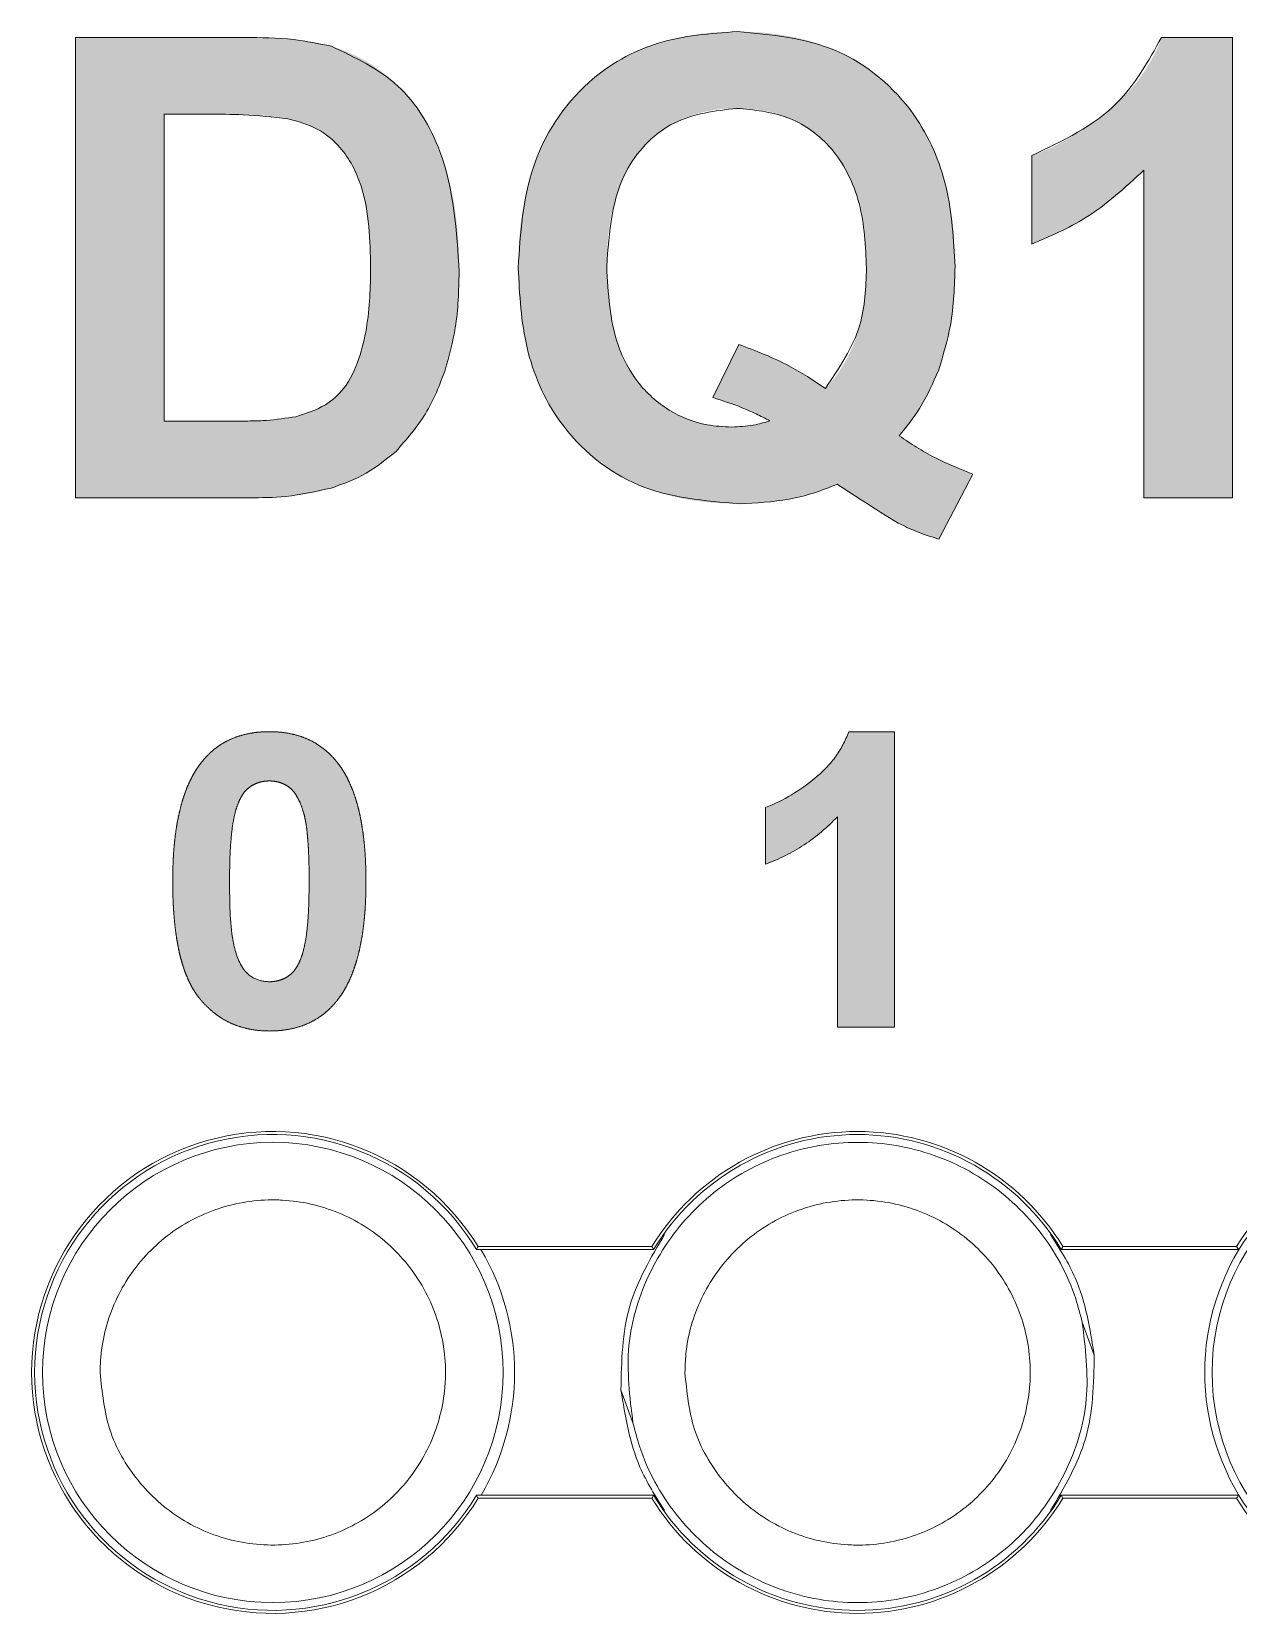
# Model space of a CAD drawing. Extents: x 222 to 1672, y 144 to 807.
# Drawn here: x 455.48 to 460.72, y 469.23 to 476.1 of the extents above; entities that cross this region are included whole.
import ezdxf

# ---------------------------------------------------------------- set-up
doc = ezdxf.new("R2010")
doc.units = 0
doc.header["$LTSCALE"] = 2
doc.header["$MEASUREMENT"] = 0
doc.linetypes.add('PHANTOM', pattern=[12.7, 6.35, -1.27, 1.27, -1.27, 1.27, -1.27])
doc.layers.get('0').update_dxf_attribs({"linetype": 'CONTINUOUS'})
doc.layers.add('DIM', color=7, linetype='CONTINUOUS')

msp = doc.modelspace()

# ---------------------------------------------------------------- hatches: boundary and pattern name
at = {"layer": 'DIM', "lineweight": 5}
h = msp.add_hatch(color=256, dxfattribs=at)
edge = h.paths.add_edge_path(flags=0)
edge.add_spline(control_points=[(457.3337, 475.05779), (457.3334, 475.08076), (457.33282, 475.12579), (457.33023, 475.19196), (457.32492, 475.25529), (457.3178, 475.31584), (457.30856, 475.37371), (457.29748, 475.42881), (457.28426, 475.4811), (457.26412, 475.54617), (457.23442, 475.62264), (457.19053, 475.70781), (457.13913, 475.7856), (457.08981, 475.84418), (457.04689, 475.88642), (457.01356, 475.91604), (456.97825, 475.9426), (456.94177, 475.96746), (456.9032, 475.98882), (456.8634, 476.00821), (456.82207, 476.02516), (456.79357, 476.03434), (456.77922, 476.03896)], knot_values=[0, 0, 0, 0, 0.0568017, 0.1113325, 0.1636792, 0.2138912, 0.2620416, 0.3085366, 0.3528231, 0.3953308, 0.4768823, 0.5553, 0.6317686, 0.7069808, 0.744105, 0.7806029, 0.8171231, 0.8532969, 0.8896661, 0.9259947, 0.9627233, 1, 1, 1, 1], weights=[1, 1, 1, 1, 1, 1, 1, 1, 1, 1, 1, 1, 1, 1, 1, 1, 1, 1, 1, 1, 1, 1, 1], degree=3, periodic=0)
edge.add_spline(control_points=[(456.77922, 476.03896), (456.76775, 476.04199), (456.74376, 476.04833), (456.7057, 476.05638), (456.66381, 476.06265), (456.61834, 476.06761), (456.56922, 476.07234), (456.51628, 476.0747), (456.45966, 476.07705), (456.42065, 476.07703), (456.40061, 476.07702)], knot_values=[0, 0, 0, 0, 0.0931878, 0.1951024, 0.3055634, 0.4260132, 0.5546052, 0.6933701, 0.8425304, 1, 1, 1, 1], weights=[1, 1, 1, 1, 1, 1, 1, 1, 1, 1, 1], degree=3, periodic=0)
edge.add_line((456.40061, 476.07702), (455.66704, 476.07702))
edge.add_line((455.66704, 476.07702), (455.66704, 474.07702))
edge.add_line((455.66704, 474.07702), (456.42224, 474.07702))
edge.add_spline(control_points=[(456.42224, 474.07702), (456.44028, 474.0772), (456.47555, 474.07755), (456.52698, 474.07955), (456.57561, 474.08273), (456.62147, 474.08706), (456.66456, 474.09285), (456.70479, 474.10086), (456.74243, 474.10869), (456.76617, 474.11598), (456.77761, 474.11949)], knot_values=[0, 0, 0, 0, 0.150584, 0.2945675, 0.4298152, 0.5575516, 0.6791617, 0.7926885, 0.9001124, 1, 1, 1, 1], weights=[1, 1, 1, 1, 1, 1, 1, 1, 1, 1, 1], degree=3, periodic=0)
edge.add_spline(control_points=[(456.77761, 474.11949), (456.80607, 474.12924), (456.86095, 474.14804), (456.93611, 474.18617), (457.00353, 474.22775), (457.04129, 474.26219), (457.05966, 474.27895)], knot_values=[0, 0, 0, 0, 0.2757753, 0.5318057, 0.7722247, 1, 1, 1, 1], weights=[1, 1, 1, 1, 1, 1, 1], degree=3, periodic=0)
edge.add_spline(control_points=[(457.05966, 474.27895), (457.10872, 474.3283), (457.15143, 474.3826), (457.22235, 474.50246), (457.24942, 474.56678), (457.27281, 474.63231)], knot_values=[0, 0, 0, 0, 0.5, 0.5, 1, 1, 1, 1], weights=[1, 1, 1, 1, 1, 1], degree=3, periodic=0)
edge.add_spline(control_points=[(457.27281, 474.63231), (457.28241, 474.6634), (457.30221, 474.72747), (457.31996, 474.83036), (457.33207, 474.94118), (457.33315, 475.01809), (457.3337, 475.05779)], knot_values=[0, 0, 0, 0, 0.2259243, 0.4656869, 0.7242009, 1, 1, 1, 1], weights=[1, 1, 1, 1, 1, 1, 1], degree=3, periodic=0)
edge = h.paths.add_edge_path(flags=0)
edge.add_spline(control_points=[(456.94909, 475.07622), (456.94789, 474.94412), (456.94222, 474.81145), (456.87759, 474.62308), (456.84763, 474.56126), (456.7509, 474.4726), (456.68807, 474.44664), (456.62417, 474.42959)], knot_values=[0, 0, 0, 0, 0.5, 0.5, 0.75, 0.75, 1, 1, 1, 1], weights=[1, 1, 1, 1, 1, 1, 1, 1], degree=3, periodic=0)
edge.add_spline(control_points=[(456.62417, 474.42959), (456.54018, 474.41153), (456.45396, 474.41104), (456.36816, 474.41036)], knot_values=[0, 0, 0, 0, 1, 1, 1, 1], weights=[1, 1, 1, 1], degree=3, periodic=0)
edge.add_line((456.36816, 474.41036), (456.05165, 474.41036))
edge.add_line((456.05165, 474.41036), (456.05165, 475.74369))
edge.add_line((456.05165, 475.74369), (456.24196, 475.74369))
edge.add_spline(control_points=[(456.24196, 475.74369), (456.26266, 475.74357), (456.30232, 475.74335), (456.35909, 475.74274), (456.41063, 475.74096), (456.45674, 475.73925), (456.49759, 475.73626), (456.53303, 475.73333), (456.56324, 475.72938), (456.58144, 475.72599), (456.58971, 475.72446)], knot_values=[0, 0, 0, 0, 0.1780785, 0.3412342, 0.4883614, 0.621754, 0.7380682, 0.8407299, 0.9276577, 1, 1, 1, 1], weights=[1, 1, 1, 1, 1, 1, 1, 1, 1, 1, 1], degree=3, periodic=0)
edge.add_spline(control_points=[(456.58971, 475.72446), (456.62308, 475.71644), (456.65612, 475.70754), (456.71854, 475.67949), (456.74835, 475.66155), (456.82696, 475.59646), (456.86453, 475.53715), (456.91743, 475.41223), (456.93091, 475.34478), (456.94672, 475.21129), (456.94848, 475.14382), (456.94909, 475.07622)], knot_values=[0, 0, 0, 0, 0.125, 0.125, 0.25, 0.25, 0.5, 0.5, 0.75, 0.75, 1, 1, 1, 1], weights=[1, 1, 1, 1, 1, 1, 1, 1, 1, 1, 1, 1], degree=3, periodic=0)
h = msp.add_hatch(color=256, dxfattribs=at)
edge = h.paths.add_edge_path(flags=0)
edge.add_line((459.41744, 473.89754), (459.56447, 474.17959))
edge.add_spline(control_points=[(459.56447, 474.17959), (459.50816, 474.20099), (459.45265, 474.22422), (459.3458, 474.28014), (459.2949, 474.31256), (459.24516, 474.34665)], knot_values=[0, 0, 0, 0, 0.5, 0.5, 1, 1, 1, 1], weights=[1, 1, 1, 1, 1, 1], degree=3, periodic=0)
edge.add_spline(control_points=[(459.24516, 474.34665), (459.26387, 474.36958), (459.30052, 474.41447), (459.34744, 474.4859), (459.38688, 474.5583), (459.40683, 474.60846), (459.41664, 474.63311)], knot_values=[0, 0, 0, 0, 0.2644221, 0.5177561, 0.7629458, 1, 1, 1, 1], weights=[1, 1, 1, 1, 1, 1, 1], degree=3, periodic=0)
edge.add_spline(control_points=[(459.41664, 474.63311), (459.42757, 474.66659), (459.44994, 474.73509), (459.47187, 474.84427), (459.48518, 474.9609), (459.48675, 475.04133), (459.48755, 475.08263)], knot_values=[0, 0, 0, 0, 0.2308766, 0.4724819, 0.7290866, 1, 1, 1, 1], weights=[1, 1, 1, 1, 1, 1, 1], degree=3, periodic=0)
edge.add_spline(control_points=[(459.48755, 475.08263), (459.48682, 475.12179), (459.48541, 475.19804), (459.4732, 475.30912), (459.45326, 475.4135), (459.42595, 475.51151), (459.38961, 475.60239), (459.34591, 475.68698), (459.29353, 475.76451), (459.23378, 475.8352), (459.16721, 475.89816), (459.09467, 475.95301), (459.01638, 475.99951), (458.93218, 476.03693), (458.84269, 476.0671), (458.74734, 476.08728), (458.64659, 476.10078), (458.57747, 476.10202), (458.54204, 476.10266)], knot_values=[0, 0, 0, 0, 0.0745394, 0.1451265, 0.2124435, 0.2766694, 0.3385192, 0.3984506, 0.4576151, 0.5162461, 0.5743388, 0.6316986, 0.6890386, 0.7473047, 0.806802, 0.8684933, 0.9325751, 1, 1, 1, 1], weights=[1, 1, 1, 1, 1, 1, 1, 1, 1, 1, 1, 1, 1, 1, 1, 1, 1, 1, 1], degree=3, periodic=0)
edge.add_spline(control_points=[(458.54204, 476.10266), (458.50634, 476.10179), (458.43674, 476.10009), (458.33504, 476.08758), (458.23905, 476.06653), (458.1488, 476.03663), (458.06398, 475.99918), (457.98537, 475.95205), (457.91207, 475.89711), (457.84513, 475.83356), (457.78487, 475.76264), (457.73267, 475.68443), (457.68821, 475.59961), (457.65235, 475.50791), (457.62424, 475.40957), (457.60451, 475.3047), (457.59223, 475.1931), (457.59083, 475.11645), (457.59011, 475.07702)], knot_values=[0, 0, 0, 0, 0.0675221, 0.1316769, 0.1935338, 0.2531422, 0.3112778, 0.3686089, 0.4261689, 0.4842589, 0.5428828, 0.6018905, 0.6617916, 0.723728, 0.7878683, 0.8550163, 0.9254173, 1, 1, 1, 1], weights=[1, 1, 1, 1, 1, 1, 1, 1, 1, 1, 1, 1, 1, 1, 1, 1, 1, 1, 1], degree=3, periodic=0)
edge.add_spline(control_points=[(457.59011, 475.07702), (457.59082, 475.03746), (457.59218, 474.96054), (457.60468, 474.84861), (457.62362, 474.74333), (457.65211, 474.64505), (457.68727, 474.55312), (457.73197, 474.46855), (457.7835, 474.39023), (457.84369, 474.31957), (457.91035, 474.25611), (457.98403, 474.20142), (458.06329, 474.15435), (458.14924, 474.11707), (458.24073, 474.08689), (458.33874, 474.06666), (458.44257, 474.05331), (458.51395, 474.05203), (458.55045, 474.05138)], knot_values=[0, 0, 0, 0, 0.0743861, 0.1446143, 0.2115594, 0.2753148, 0.3367877, 0.3963293, 0.4548434, 0.5127615, 0.5705028, 0.6275667, 0.684986, 0.7434613, 0.8034278, 0.8658417, 0.931387, 1, 1, 1, 1], weights=[1, 1, 1, 1, 1, 1, 1, 1, 1, 1, 1, 1, 1, 1, 1, 1, 1, 1, 1], degree=3, periodic=0)
edge.add_spline(control_points=[(458.55045, 474.05138), (458.62328, 474.05215), (458.69569, 474.05763), (458.83893, 474.08528), (458.90855, 474.10763), (458.97553, 474.13632)], knot_values=[0, 0, 0, 0, 0.5, 0.5, 1, 1, 1, 1], weights=[1, 1, 1, 1, 1, 1], degree=3, periodic=0)
edge.add_spline(control_points=[(458.97553, 474.13632), (458.99492, 474.1238), (459.03132, 474.10028), (459.08194, 474.0669), (459.12591, 474.03883), (459.1626, 474.01529), (459.19215, 473.99629), (459.21486, 473.98258), (459.22973, 473.97241), (459.23793, 473.96827), (459.24075, 473.96685)], knot_values=[0, 0, 0, 0, 0.2199334, 0.4130291, 0.5779015, 0.717003, 0.8285765, 0.9126253, 0.9698278, 1, 1, 1, 1], weights=[1, 1, 1, 1, 1, 1, 1, 1, 1, 1, 1], degree=3, periodic=0)
edge.add_spline(control_points=[(459.24075, 473.96685), (459.26958, 473.95302), (459.32678, 473.9256), (459.38738, 473.90684), (459.41744, 473.89754)], knot_values=[0, 0, 0, 0, 0.5039431, 1, 1, 1, 1], weights=[1, 1, 1, 1, 1], degree=3, periodic=0)
edge = h.paths.add_edge_path(flags=0)
edge.add_spline(control_points=[(458.53963, 475.76933), (458.56009, 475.76879), (458.60024, 475.76773), (458.65886, 475.75947), (458.71477, 475.74657), (458.76729, 475.72687), (458.81742, 475.70307), (458.86406, 475.67309), (458.90769, 475.63788), (458.94828, 475.59744), (458.98478, 475.55123), (459.01665, 475.49948), (459.04344, 475.44217), (459.06557, 475.37939), (459.082, 475.31085), (459.09451, 475.23713), (459.10163, 475.15782), (459.10249, 475.10321), (459.10293, 475.07502)], knot_values=[0, 0, 0, 0, 0.060564, 0.1188358, 0.1749436, 0.2301127, 0.2845844, 0.338993, 0.3938323, 0.4503137, 0.5083031, 0.567782, 0.6298695, 0.6952781, 0.7645222, 0.8383066, 0.9165307, 1, 1, 1, 1], weights=[1, 1, 1, 1, 1, 1, 1, 1, 1, 1, 1, 1, 1, 1, 1, 1, 1, 1, 1], degree=3, periodic=0)
edge.add_spline(control_points=[(459.10293, 475.07502), (459.10243, 475.04762), (459.10144, 474.99428), (459.09288, 474.91671), (459.07908, 474.84387), (459.05931, 474.77594), (459.03473, 474.71242), (459.00347, 474.65427), (458.96766, 474.60005), (458.93871, 474.56839), (458.92425, 474.55258)], knot_values=[0, 0, 0, 0, 0.1451307, 0.2824924, 0.4129299, 0.5374292, 0.6568615, 0.7730235, 0.8866474, 1, 1, 1, 1], weights=[1, 1, 1, 1, 1, 1, 1, 1, 1, 1, 1], degree=3, periodic=0)
edge.add_spline(control_points=[(458.92425, 474.55258), (458.89424, 474.57298), (458.83489, 474.61331), (458.74132, 474.66461), (458.64643, 474.70969), (458.58073, 474.73239), (458.54805, 474.74369)], knot_values=[0, 0, 0, 0, 0.2568768, 0.5080015, 0.7551822, 1, 1, 1, 1], weights=[1, 1, 1, 1, 1, 1, 1], degree=3, periodic=0)
edge.add_line((458.54805, 474.74369), (458.43627, 474.51292))
edge.add_spline(control_points=[(458.43627, 474.51292), (458.47879, 474.49984), (458.52103, 474.48557), (458.56219, 474.46871), (458.58283, 474.46026), (458.60331, 474.45141), (458.62343, 474.4418), (458.64355, 474.4322), (458.66331, 474.42188), (458.68306, 474.41156)], knot_values=[0, 0, 0, 0, 0.0001336, 0.0001336, 0.0001336, 0.0002005, 0.0002005, 0.0002005, 0.0002674, 0.0002674, 0.0002674, 0.0002674], weights=[1, 1, 1, 1, 1, 1, 1, 1, 1, 1], degree=3, periodic=0)
edge.add_spline(control_points=[(458.68306, 474.41156), (458.6699, 474.40745), (458.64346, 474.39919), (458.60252, 474.39108), (458.56049, 474.38547), (458.53204, 474.38497), (458.5176, 474.38471)], knot_values=[0, 0, 0, 0, 0.2455124, 0.4933553, 0.7427928, 1, 1, 1, 1], weights=[1, 1, 1, 1, 1, 1, 1], degree=3, periodic=0)
edge.add_spline(control_points=[(458.5176, 474.38471), (458.47564, 474.38592), (458.4335, 474.38883), (458.35191, 474.40757), (458.3129, 474.42149), (458.20262, 474.48061), (458.1384, 474.53766), (458.04421, 474.67518), (458.0153, 474.75522), (457.98093, 474.91647), (457.976, 474.99888), (457.97473, 475.08183)], knot_values=[0, 0, 0, 0, 0.125, 0.125, 0.25, 0.25, 0.5, 0.5, 0.75, 0.75, 1, 1, 1, 1], weights=[1, 1, 1, 1, 1, 1, 1, 1, 1, 1, 1, 1], degree=3, periodic=0)
edge.add_spline(control_points=[(457.97473, 475.08183), (457.97517, 475.10962), (457.97603, 475.16357), (457.98316, 475.2418), (457.99553, 475.31467), (458.01271, 475.38207), (458.0342, 475.44436), (458.06096, 475.50122), (458.09334, 475.55233), (458.12976, 475.59828), (458.17054, 475.63841), (458.2144, 475.67352), (458.26139, 475.70333), (458.31148, 475.7274), (458.36419, 475.74645), (458.42, 475.75951), (458.47876, 475.76774), (458.51904, 475.76879), (458.53963, 475.76933)], knot_values=[0, 0, 0, 0, 0.0826854, 0.1605001, 0.2334696, 0.3023782, 0.3672247, 0.4292563, 0.4888987, 0.5468603, 0.6033372, 0.6587544, 0.7137641, 0.7685019, 0.823805, 0.8801868, 0.9387433, 1, 1, 1, 1], weights=[1, 1, 1, 1, 1, 1, 1, 1, 1, 1, 1, 1, 1, 1, 1, 1, 1, 1, 1], degree=3, periodic=0)
h = msp.add_hatch(color=256, dxfattribs=at)
edge = h.paths.add_edge_path(flags=0)
edge.add_line((459.82088, 475.5642), (459.82088, 475.17959))
edge.add_spline(control_points=[(459.82088, 475.17959), (459.84398, 475.18851), (459.89009, 475.20632), (459.95669, 475.23814), (460.02104, 475.27322), (460.08343, 475.31111), (460.14312, 475.35348), (460.20072, 475.39898), (460.25599, 475.44806), (460.29063, 475.48321), (460.30806, 475.5009)], knot_values=[0, 0, 0, 0, 0.1261267, 0.251858, 0.3758066, 0.4995326, 0.6235877, 0.7485837, 0.8734334, 1, 1, 1, 1], weights=[1, 1, 1, 1, 1, 1, 1, 1, 1, 1, 1], degree=3, periodic=0)
edge.add_line((460.30806, 475.5009), (460.30806, 474.07702))
edge.add_line((460.30806, 474.07702), (460.69268, 474.07702))
edge.add_line((460.69268, 474.07702), (460.69268, 476.07702))
edge.add_line((460.69268, 476.07702), (460.38418, 476.07702))
edge.add_spline(control_points=[(460.38418, 476.07702), (460.37844, 476.06169), (460.36694, 476.03102), (460.34498, 475.98698), (460.32003, 475.94432), (460.29188, 475.90289), (460.26038, 475.86278), (460.22471, 475.82478), (460.18622, 475.78768), (460.13115, 475.74152), (460.06178, 475.6896), (459.97921, 475.63666), (459.90011, 475.59391), (459.8465, 475.57381), (459.82088, 475.5642)], knot_values=[0, 0, 0, 0, 0.0625706, 0.1251307, 0.187824, 0.2514029, 0.3164648, 0.3825759, 0.450459, 0.5207305, 0.6571441, 0.7813466, 0.8955272, 1, 1, 1, 1], weights=[1, 1, 1, 1, 1, 1, 1, 1, 1, 1, 1, 1, 1, 1, 1], degree=3, periodic=0)
h = msp.add_hatch(color=256, dxfattribs=at)
edge = h.paths.add_edge_path(flags=0)
edge.add_spline(control_points=[(456.92906, 472.4102), (456.92897, 472.42503), (456.9288, 472.4542), (456.9271, 472.49707), (456.92502, 472.53836), (456.92123, 472.57796), (456.91699, 472.61607), (456.9116, 472.65263), (456.90511, 472.68752), (456.89809, 472.72089), (456.88947, 472.7524), (456.8803, 472.78253), (456.86975, 472.81089), (456.85837, 472.83773), (456.84648, 472.86309), (456.83285, 472.88655), (456.81868, 472.90866), (456.80816, 472.92235), (456.80301, 472.92906)], knot_values=[0, 0, 0, 0, 0.0818954, 0.1609962, 0.2368522, 0.310049, 0.3805658, 0.4485128, 0.5139673, 0.5764516, 0.6367329, 0.6942252, 0.750237, 0.8036902, 0.8551377, 0.9047494, 0.9533274, 1, 1, 1, 1], weights=[1, 1, 1, 1, 1, 1, 1, 1, 1, 1, 1, 1, 1, 1, 1, 1, 1, 1, 1], degree=3, periodic=0)
edge.add_spline(control_points=[(456.80301, 472.92906), (456.79399, 472.93958), (456.7762, 472.96037), (456.74539, 472.98716), (456.71248, 473.01026), (456.67676, 473.02897), (456.63847, 473.04338), (456.59764, 473.05358), (456.55428, 473.05993), (456.52452, 473.06065), (456.50923, 473.06102)], knot_values=[0, 0, 0, 0, 0.1244245, 0.2456476, 0.3658002, 0.4850796, 0.6070354, 0.7326477, 0.8626769, 1, 1, 1, 1], weights=[1, 1, 1, 1, 1, 1, 1, 1, 1, 1, 1], degree=3, periodic=0)
edge.add_spline(control_points=[(456.50923, 473.06102), (456.49403, 473.06065), (456.46427, 473.05993), (456.42103, 473.05354), (456.38019, 473.04375), (456.34218, 473.02904), (456.30642, 473.01091), (456.27353, 472.9882), (456.24305, 472.96165), (456.22542, 472.94104), (456.21649, 472.9306)], knot_values=[0, 0, 0, 0, 0.1372422, 0.2686943, 0.3940006, 0.5158476, 0.6360587, 0.7553001, 0.8760416, 1, 1, 1, 1], weights=[1, 1, 1, 1, 1, 1, 1, 1, 1, 1, 1], degree=3, periodic=0)
edge.add_spline(control_points=[(456.21649, 472.9306), (456.21125, 472.92381), (456.20062, 472.91005), (456.1863, 472.8878), (456.17287, 472.86411), (456.16063, 472.83876), (456.14884, 472.81204), (456.13881, 472.78337), (456.12915, 472.75343), (456.12102, 472.72176), (456.11361, 472.68864), (456.1068, 472.65394), (456.10148, 472.61753), (456.09725, 472.57959), (456.09343, 472.54007), (456.09139, 472.49905), (456.08966, 472.45643), (456.0895, 472.42752), (456.08941, 472.41277)], knot_values=[0, 0, 0, 0, 0.0473976, 0.0960396, 0.1461287, 0.1978507, 0.2515608, 0.3074839, 0.3656459, 0.425427, 0.4880958, 0.5532584, 0.6208262, 0.6914358, 0.764257, 0.840213, 0.9184707, 1, 1, 1, 1], weights=[1, 1, 1, 1, 1, 1, 1, 1, 1, 1, 1, 1, 1, 1, 1, 1, 1, 1, 1], degree=3, periodic=0)
edge.add_spline(control_points=[(456.08941, 472.41277), (456.08953, 472.39776), (456.08977, 472.36834), (456.09098, 472.32511), (456.09338, 472.28369), (456.09634, 472.24396), (456.10052, 472.20606), (456.1053, 472.16983), (456.11133, 472.13537), (456.11781, 472.10253), (456.12564, 472.0716), (456.13408, 472.04238), (456.1435, 472.01486), (456.15418, 471.98922), (456.16512, 471.96499), (456.17743, 471.94277), (456.19067, 471.9223), (456.20897, 471.89744), (456.23417, 471.86991), (456.26641, 471.84038), (456.30126, 471.81564), (456.33846, 471.79532), (456.37793, 471.77958), (456.41975, 471.76858), (456.46373, 471.76171), (456.49386, 471.76084), (456.50923, 471.7604)], knot_values=[0, 0, 0, 0, 0.051182, 0.1003353, 0.1474933, 0.192667, 0.2362018, 0.2775201, 0.3172814, 0.3554794, 0.3916534, 0.4260806, 0.4591908, 0.4907984, 0.5207627, 0.5498213, 0.577321, 0.603876, 0.6550246, 0.7043039, 0.7527491, 0.8003861, 0.848556, 0.8972908, 0.9475854, 1, 1, 1, 1], weights=[1, 1, 1, 1, 1, 1, 1, 1, 1, 1, 1, 1, 1, 1, 1, 1, 1, 1, 1, 1, 1, 1, 1, 1, 1, 1, 1], degree=3, periodic=0)
edge.add_spline(control_points=[(456.50923, 471.7604), (456.52443, 471.76077), (456.55419, 471.7615), (456.59744, 471.76787), (456.63833, 471.77774), (456.67644, 471.79225), (456.71209, 471.81059), (456.74494, 471.83321), (456.77542, 471.85978), (456.79305, 471.88038), (456.80198, 471.89082)], knot_values=[0, 0, 0, 0, 0.1372373, 0.2686846, 0.3939865, 0.5165532, 0.6360718, 0.7553089, 0.876046, 1, 1, 1, 1], weights=[1, 1, 1, 1, 1, 1, 1, 1, 1, 1, 1], degree=3, periodic=0)
edge.add_spline(control_points=[(456.80198, 471.89082), (456.80722, 471.89761), (456.81784, 471.91137), (456.83217, 471.93362), (456.84559, 471.95732), (456.85791, 471.98271), (456.86956, 472.00958), (456.87969, 472.0383), (456.88926, 472.06837), (456.89783, 472.10002), (456.90475, 472.13334), (456.91173, 472.16807), (456.91695, 472.20458), (456.92124, 472.24269), (456.92502, 472.28229), (456.92709, 472.32349), (456.9288, 472.36628), (456.92897, 472.39536), (456.92906, 472.4102)], knot_values=[0, 0, 0, 0, 0.0472652, 0.0957713, 0.1457205, 0.1972981, 0.2512922, 0.3070591, 0.3650586, 0.4252508, 0.4876426, 0.5526232, 0.6204697, 0.6908821, 0.7639706, 0.8397144, 0.9182258, 1, 1, 1, 1], weights=[1, 1, 1, 1, 1, 1, 1, 1, 1, 1, 1, 1, 1, 1, 1, 1, 1, 1, 1], degree=3, periodic=0)
edge = h.paths.add_edge_path(flags=0)
edge.add_spline(control_points=[(456.33637, 472.4102), (456.33668, 472.46218), (456.33731, 472.51421), (456.34085, 472.56607), (456.34263, 472.59212), (456.34503, 472.61815), (456.34843, 472.64403), (456.35185, 472.66996), (456.35706, 472.6957), (456.36389, 472.72095)], knot_values=[0, 0, 0, 0, 0.0001557, 0.0001557, 0.0001557, 0.0002339, 0.0002339, 0.0002339, 0.0003124, 0.0003124, 0.0003124, 0.0003124], weights=[1, 1, 1, 1, 1, 1, 1, 1, 1, 1], degree=3, periodic=0)
edge.add_spline(control_points=[(456.36389, 472.72095), (456.36749, 472.73194), (456.37427, 472.75267), (456.38782, 472.78041), (456.4035, 472.80301), (456.42202, 472.81987), (456.44214, 472.83199), (456.4634, 472.84067), (456.48591, 472.84593), (456.5014, 472.84664), (456.50923, 472.84699)], knot_values=[0, 0, 0, 0, 0.1659673, 0.3130514, 0.441925, 0.5587568, 0.6698776, 0.7776151, 0.887576, 1, 1, 1, 1], weights=[1, 1, 1, 1, 1, 1, 1, 1, 1, 1, 1], degree=3, periodic=0)
edge.add_spline(control_points=[(456.50923, 472.84699), (456.51706, 472.84663), (456.53255, 472.84592), (456.55501, 472.84072), (456.57606, 472.83196), (456.59622, 472.81981), (456.61479, 472.80179), (456.63115, 472.77727), (456.64555, 472.74619), (456.65623, 472.71567), (456.66398, 472.68661), (456.66854, 472.65963), (456.67308, 472.62852), (456.67608, 472.59303), (456.67914, 472.55335), (456.68062, 472.50941), (456.68214, 472.46123), (456.68211, 472.42769), (456.6821, 472.4102)], knot_values=[0, 0, 0, 0, 0.0450496, 0.0891123, 0.1318273, 0.1759341, 0.2237617, 0.2794852, 0.3446132, 0.4204821, 0.4653773, 0.5175606, 0.5778719, 0.6462892, 0.7224961, 0.8069711, 0.8993059, 1, 1, 1, 1], weights=[1, 1, 1, 1, 1, 1, 1, 1, 1, 1, 1, 1, 1, 1, 1, 1, 1, 1, 1], degree=3, periodic=0)
edge.add_spline(control_points=[(456.6821, 472.4102), (456.68178, 472.35838), (456.68115, 472.30651), (456.67763, 472.25481), (456.67587, 472.22885), (456.67347, 472.20291), (456.67006, 472.17711), (456.66664, 472.15128), (456.66138, 472.12563), (456.65458, 472.10047)], knot_values=[0, 0, 0, 0, 0.0001552, 0.0001552, 0.0001552, 0.0002332, 0.0002332, 0.0002332, 0.0003114, 0.0003114, 0.0003114, 0.0003114], weights=[1, 1, 1, 1, 1, 1, 1, 1, 1, 1], degree=3, periodic=0)
edge.add_spline(control_points=[(456.65458, 472.10047), (456.65098, 472.08948), (456.6442, 472.06875), (456.63065, 472.04102), (456.61497, 472.01839), (456.59647, 472.00165), (456.57649, 471.98929), (456.5552, 471.98087), (456.53265, 471.97543), (456.51715, 471.97477), (456.50923, 471.97442)], knot_values=[0, 0, 0, 0, 0.1659473, 0.3130137, 0.4418719, 0.5586896, 0.6687476, 0.7776138, 0.8863615, 1, 1, 1, 1], weights=[1, 1, 1, 1, 1, 1, 1, 1, 1, 1, 1], degree=3, periodic=0)
edge.add_spline(control_points=[(456.50923, 471.97442), (456.48747, 471.9755), (456.46581, 471.97877), (456.42662, 471.99764), (456.40934, 472.01159), (456.3726, 472.06529), (456.35972, 472.10775), (456.33616, 472.23614), (456.33709, 472.32339), (456.33637, 472.4102)], knot_values=[0, 0, 0, 0, 0.125, 0.125, 0.25, 0.25, 0.5, 0.5, 1, 1, 1, 1], weights=[1, 1, 1, 1, 1, 1, 1, 1, 1, 1], degree=3, periodic=0)
h = msp.add_hatch(color=256, dxfattribs=at)
edge = h.paths.add_edge_path(flags=0)
edge.add_line((458.66432, 472.73175), (458.66432, 472.4848))
edge.add_spline(control_points=[(458.66432, 472.4848), (458.72316, 472.50753), (458.77966, 472.53493), (458.88527, 472.60432), (458.93283, 472.64615), (458.97712, 472.69111)], knot_values=[0, 0, 0, 0, 0.5, 0.5, 1, 1, 1, 1], weights=[1, 1, 1, 1, 1, 1], degree=3, periodic=0)
edge.add_line((458.97712, 472.69111), (458.97712, 471.77686))
edge.add_line((458.97712, 471.77686), (459.22408, 471.77686))
edge.add_line((459.22408, 471.77686), (459.22408, 473.06102))
edge.add_line((459.22408, 473.06102), (459.026, 473.06102))
edge.add_spline(control_points=[(459.026, 473.06102), (459.01118, 473.02147), (458.9914, 472.98367), (458.94219, 472.9162), (458.91274, 472.88664), (458.81535, 472.80596), (458.74318, 472.76132), (458.66432, 472.73175)], knot_values=[0, 0, 0, 0, 0.25, 0.25, 0.5, 0.5, 1, 1, 1, 1], weights=[1, 1, 1, 1, 1, 1, 1, 1], degree=3, periodic=0)

# ---------------------------------------------------------------- linework, layer by layer
at = {"linetype": 'Continuous', "lineweight": 5}
for p, q in [((455.66703, 476.07702), (456.40062, 476.07702)), ((455.66703, 474.07702), (455.66703, 476.07702)), ((460.38419, 476.07702), (460.69267, 476.07702)), ((460.69267, 476.07702), (460.69267, 474.07702)), ((456.05165, 475.74369), (456.05165, 474.41035)), ((456.24195, 475.74369), (456.05165, 475.74369)), ((459.82088, 475.17959), (459.82088, 475.5642)), ((460.30806, 474.07702), (460.30806, 475.5009)), ((458.43626, 474.51292), (458.54805, 474.74369)), ((456.05165, 474.41035), (456.36816, 474.41035)), ((459.56448, 474.17959), (459.41743, 473.89753)), ((456.42224, 474.07702), (455.66703, 474.07702)), ((460.69267, 474.07702), (460.30806, 474.07702)), ((457.40884, 470.81059), (458.17827, 470.81059)), ((457.40884, 470.81059), (458.17827, 470.81059)), ((458.17091, 470.82368), (457.4162, 470.82368)), ((458.17091, 470.82368), (457.4162, 470.82368)), ((459.94884, 470.81059), (460.71827, 470.81059)), ((459.94884, 470.81059), (460.71827, 470.81059)), ((460.71091, 470.82368), (459.9562, 470.82368)), ((460.71091, 470.82368), (459.9562, 470.82368)), ((460.04016, 470.49546), (460.09238, 470.35158)), ((458.03637, 470.20189), (458.0886, 470.05795)), ((458.17827, 469.74313), (457.40884, 469.74313)), ((458.17827, 469.74313), (457.40884, 469.74313)), ((457.4162, 469.73004), (458.17091, 469.73004)), ((457.4162, 469.73004), (458.17091, 469.73004)), ((460.71827, 469.74313), (459.94884, 469.74313)), ((460.71827, 469.74313), (459.94884, 469.74313)), ((459.9562, 469.73004), (460.71091, 469.73004)), ((459.9562, 469.73004), (460.71091, 469.73004))]:
    msp.add_line(p, q, dxfattribs=at)
at = {"linetype": 'PHANTOM', "lineweight": 5}
for p, q in [((459.026, 473.06102), (459.22408, 473.06102)), ((459.22408, 473.06102), (459.22408, 471.77686)), ((458.66432, 472.48479), (458.66432, 472.73175)), ((458.97712, 471.77686), (458.97712, 472.69111)), ((459.22408, 471.77686), (458.97712, 471.77686))]:
    msp.add_line(p, q, dxfattribs=at)
at = {"linetype": 'Continuous', "lineweight": 5, "flags": 128}
for points in [[(457.40884, 470.81059), (457.41391, 470.8196), (457.4162, 470.82368)], [(457.40884, 470.81059), (457.41391, 470.8196), (457.4162, 470.82368)], [(458.17827, 470.81059), (458.1732, 470.8196), (458.17091, 470.82368)], [(459.94884, 470.81059), (459.95391, 470.8196), (459.9562, 470.82368)], [(460.71827, 470.81059), (460.7132, 470.8196), (460.71091, 470.82368)], [(460.71827, 470.81059), (460.7132, 470.8196), (460.71091, 470.82368)], [(457.40884, 469.74313), (457.41391, 469.73413), (457.4162, 469.73004)], [(457.40884, 469.74313), (457.41391, 469.73413), (457.4162, 469.73004)], [(458.17827, 469.74313), (458.1732, 469.73413), (458.17091, 469.73004)], [(459.94884, 469.74313), (459.95391, 469.73413), (459.9562, 469.73004)], [(460.71827, 469.74313), (460.7132, 469.73413), (460.71091, 469.73004)], [(460.71827, 469.74313), (460.7132, 469.73413), (460.71091, 469.73004)]]:
    msp.add_lwpolyline(points, dxfattribs=at)
at = {"linetype": 'Continuous', "lineweight": 5}
for centre in [(456.52438, 470.2767), (461.60438, 470.2767)]:
    msp.add_circle(centre, 1, dxfattribs=at)
for centre, radius, start, end in [((456.52356, 470.27686), 1.04682, 31.490802, 328.509198), ((456.52356, 470.27686), 1.04682, 31.490802, 328.509198), ((456.52356, 470.27686), 1.03373, 31.085274, 328.914726), ((456.52356, 470.27686), 1.03373, 31.085274, 328.914726), ((459.06356, 470.27686), 1.04682, 31.490802, 148.509198), ((459.06356, 470.27686), 1.04682, 31.490802, 148.509198), ((459.06356, 470.27686), 1.03373, 31.085274, 148.914726), ((461.60356, 470.27686), 1.04682, 31.490802, 148.509198), ((461.60356, 470.27686), 1.04682, 31.490802, 148.509198), ((461.60438, 470.27673), 1.03208, 144.454517, 215.545483), ((456.52438, 470.27673), 1.05, 329.456713, 30.559537), ((459.06356, 470.27686), 1.04682, 211.490802, 328.509198), ((459.06356, 470.27686), 1.04682, 211.490802, 328.509198), ((459.06356, 470.27686), 1.03373, 211.085274, 328.914726), ((461.60356, 470.27686), 1.04682, 211.490802, 328.509198), ((461.60356, 470.27686), 1.04682, 211.490802, 328.509198)]:
    msp.add_arc(centre, radius, start, end, dxfattribs=at)
for points, knots in [([(456.40062, 476.07702), (456.47204, 476.0766), (456.59953, 476.07584), (456.72433, 476.05023), (456.77921, 476.03896)], [0, 0, 0, 0, 0.5602309, 1, 1, 1, 1]), ([(457.59012, 475.07702), (457.59966, 475.22578), (457.61869, 475.52236), (457.8522, 475.8847), (458.1923, 476.0782), (458.42533, 476.0945), (458.54203, 476.10266)], [0, 0, 0, 0, 0.2806151, 0.5594736, 0.7793891, 1, 1, 1, 1]), ([(458.54203, 476.10266), (458.69026, 476.08928), (458.98604, 476.06257), (459.31688, 475.78263), (459.46902, 475.42972), (459.48137, 475.19845), (459.48756, 475.08263)], [0, 0, 0, 0, 0.27994299, 0.5586296, 0.77895826, 1, 1, 1, 1]), ([(459.82088, 475.5642), (459.95651, 475.62852), (460.19827, 475.74317), (460.32747, 475.97517), (460.38419, 476.07702)], [0, 0, 0, 0, 0.56099084, 1, 1, 1, 1]), ([(456.77921, 476.03896), (456.88244, 475.99008), (457.08932, 475.8921), (457.30529, 475.52786), (457.32292, 475.23612), (457.3337, 475.05779)], [0, 0, 0, 0, 0.2790957, 0.5593605, 1, 1, 1, 1]), ([(456.58971, 475.72446), (456.525, 475.73146), (456.40939, 475.74396), (456.29313, 475.74377), (456.24195, 475.74369)], [0, 0, 0, 0, 0.5597468, 1, 1, 1, 1]), ([(456.94908, 475.07622), (456.94667, 475.1968), (456.94296, 475.38232), (456.8385, 475.58991), (456.7182, 475.68837), (456.63353, 475.71215), (456.58971, 475.72446)], [0, 0, 0, 0, 0.4403905, 0.6775706, 0.8331523, 1, 1, 1, 1]), ([(458.53963, 475.76933), (458.44501, 475.75821), (458.25598, 475.73599), (458.00203, 475.47868), (457.98509, 475.23241), (457.97473, 475.08183)], [0, 0, 0, 0, 0.2802757, 0.5599354, 1, 1, 1, 1]), ([(459.10293, 475.07502), (459.09878, 475.16983), (459.09053, 475.35874), (458.96998, 475.60365), (458.76321, 475.74884), (458.61421, 475.76249), (458.53963, 475.76933)], [0, 0, 0, 0, 0.2811109, 0.5601414, 0.7798514, 1, 1, 1, 1]), ([(460.30806, 475.5009), (460.22694, 475.42567), (460.08202, 475.29127), (459.90071, 475.21373), (459.82088, 475.17959)], [0, 0, 0, 0, 0.5597199, 1, 1, 1, 1]), ([(456.62416, 474.42958), (456.66864, 474.44365), (456.74716, 474.46848), (456.84692, 474.55789), (456.91996, 474.71965), (456.94643, 474.90097), (456.94844, 475.03361), (456.94908, 475.07622)], [0, 0, 0, 0, 0.17560486, 0.31005699, 0.49515641, 0.83782648, 1, 1, 1, 1]), ([(457.3337, 475.05779), (457.33176, 474.97691), (457.32829, 474.83251), (457.28976, 474.69347), (457.27281, 474.63231)], [0, 0, 0, 0, 0.5600828, 1, 1, 1, 1]), ([(458.55045, 474.05138), (458.40032, 474.06376), (458.10089, 474.08846), (457.76224, 474.36792), (457.6083, 474.72567), (457.59618, 474.95978), (457.59012, 475.07702)], [0, 0, 0, 0, 0.2800767, 0.558603, 0.7789497, 1, 1, 1, 1]), ([(457.97473, 475.08183), (457.98083, 474.96573), (457.99016, 474.78817), (458.10161, 474.57365), (458.23848, 474.4508), (458.38682, 474.39099), (458.48167, 474.38644), (458.51759, 474.38471)], [0, 0, 0, 0, 0.3465226, 0.5299586, 0.7139882, 0.8916812, 1, 1, 1, 1]), ([(458.92425, 474.55258), (458.98467, 474.64111), (459.09298, 474.79979), (459.09988, 474.99065), (459.10293, 475.07502)], [0, 0, 0, 0, 0.5579071, 1, 1, 1, 1]), ([(459.48756, 475.08263), (459.48505, 474.99691), (459.48057, 474.84384), (459.43618, 474.6975), (459.41664, 474.63311)], [0, 0, 0, 0, 0.5600051, 1, 1, 1, 1]), ([(458.54805, 474.74369), (458.62221, 474.71563), (458.75466, 474.66551), (458.87242, 474.5871), (458.92425, 474.55258)], [0, 0, 0, 0, 0.5598519, 1, 1, 1, 1]), ([(457.27281, 474.63231), (457.26074, 474.59971), (457.23657, 474.53447), (457.17371, 474.4101), (457.10521, 474.33132), (457.05967, 474.27895)], [0, 0, 0, 0, 0.2508293, 0.5019067, 1, 1, 1, 1]), ([(459.41664, 474.63311), (459.3915, 474.57546), (459.34659, 474.47246), (459.27616, 474.38511), (459.24516, 474.34665)], [0, 0, 0, 0, 0.5597598, 1, 1, 1, 1]), ([(458.68306, 474.41156), (458.6633, 474.42186), (458.62376, 474.44248), (458.54211, 474.47832), (458.47858, 474.49908), (458.43626, 474.51292)], [0, 0, 0, 0, 0.2501874, 0.5005242, 1, 1, 1, 1]), ([(456.36816, 474.41035), (456.3896, 474.41052), (456.43249, 474.41085), (456.51822, 474.41341), (456.58181, 474.42312), (456.62416, 474.42958)], [0, 0, 0, 0, 0.2502714, 0.5006655, 1, 1, 1, 1]), ([(458.51759, 474.38471), (458.54911, 474.38608), (458.60538, 474.38851), (458.65932, 474.40452), (458.68306, 474.41156)], [0, 0, 0, 0, 0.5599471, 1, 1, 1, 1]), ([(459.24516, 474.34665), (459.27006, 474.32964), (459.31989, 474.2956), (459.42489, 474.23615), (459.50869, 474.20219), (459.56448, 474.17959)], [0, 0, 0, 0, 0.2503472, 0.5008855, 1, 1, 1, 1]), ([(457.05967, 474.27895), (457.01185, 474.24047), (456.92638, 474.1717), (456.82311, 474.13546), (456.77762, 474.11949)], [0, 0, 0, 0, 0.5594943, 1, 1, 1, 1]), ([(456.77762, 474.11949), (456.71208, 474.10481), (456.59496, 474.07858), (456.47505, 474.0775), (456.42224, 474.07702)], [0, 0, 0, 0, 0.5595756, 1, 1, 1, 1]), ([(458.97552, 474.13632), (458.94167, 474.1227), (458.87396, 474.09547), (458.73218, 474.06035), (458.62305, 474.05496), (458.55045, 474.05138)], [0, 0, 0, 0, 0.25073854, 0.5015501, 1, 1, 1, 1]), ([(459.24075, 473.96685), (459.19091, 473.99796), (459.10191, 474.05353), (459.01415, 474.11102), (458.97552, 474.13632)], [0, 0, 0, 0, 0.559934, 1, 1, 1, 1]), ([(459.41743, 473.89753), (459.38354, 473.90816), (459.323, 473.92715), (459.26589, 473.95471), (459.24075, 473.96685)], [0, 0, 0, 0, 0.5598191, 1, 1, 1, 1]), ([(458.0886, 470.05795), (458.07479, 470.17009), (458.04717, 470.39438), (458.1499, 470.72415), (458.34783, 471.0017), (458.62866, 471.198), (458.95807, 471.29029), (459.29953, 471.26835), (459.61474, 471.13459), (459.86682, 470.90413), (459.99455, 470.67181), (460.03137, 470.52943), (460.04016, 470.49546)], [0, 0, 0, 0, 0.1073726, 0.2147448, 0.3221172, 0.4294899, 0.5368622, 0.6442346, 0.7516068, 0.8589796, 0.9663522, 1, 1, 1, 1]), ([(455.77438, 470.2767), (455.78267, 470.19237), (455.79926, 470.0237), (455.92854, 469.79921), (456.11893, 469.62856), (456.35666, 469.53098), (456.61286, 469.51749), (456.85921, 469.58957), (457.06777, 469.73918), (457.21508, 469.94917), (457.26859, 470.14021), (457.27881, 470.33424), (457.24568, 470.52985), (457.12122, 470.75416), (456.92963, 470.92485), (456.73191, 471.00599), (456.59682, 471.02471), (456.50347, 471.02792), (456.36741, 471.01852), (456.16461, 470.95115), (455.96163, 470.79401), (455.82253, 470.57878), (455.77694, 470.39497), (455.77475, 470.29388), (455.77438, 470.2767)], [0, 0, 0, 0, 0.05367534, 0.10735081, 0.16102652, 0.21470201, 0.26837755, 0.32205312, 0.37572847, 0.42940422, 0.48307914, 0.49989994, 0.55357607, 0.60725157, 0.66092667, 0.71460225, 0.74115078, 0.74776638, 0.77431497, 0.82799046, 0.88166611, 0.93534122, 0.98901699, 1, 1, 1, 1]), ([(458.31438, 470.2767), (458.32267, 470.19237), (458.33925, 470.0237), (458.46857, 469.79921), (458.65884, 469.62857), (458.85688, 469.54741), (458.99194, 469.5287), (459.08529, 469.52548), (459.22135, 469.53489), (459.42417, 469.60226), (459.62703, 469.7594), (459.76659, 469.97461), (459.81091, 470.15847), (459.81727, 470.3434), (459.78567, 470.52987), (459.66124, 470.75416), (459.46955, 470.92486), (459.23217, 471.02242), (458.97586, 471.03593), (458.72959, 470.96384), (458.52086, 470.81424), (458.37418, 470.60422), (458.31882, 470.41325), (458.31523, 470.30301), (458.31438, 470.2767)], [0, 0, 0, 0, 0.0536753, 0.1073508, 0.1610265, 0.214702, 0.2412505, 0.2478661, 0.2744146, 0.3280903, 0.3817655, 0.4354413, 0.4891171, 0.5000993, 0.5537754, 0.6074509, 0.661126, 0.7148015, 0.7684771, 0.8221526, 0.8758284, 0.9295035, 0.9831792, 1, 1, 1, 1]), ([(458.22629, 470.87673), (458.16653, 470.77566), (458.04362, 470.56779), (458.03883, 470.32607), (458.03637, 470.20189)], [0, 0, 0, 0, 0.4862569, 1, 1, 1, 1]), ([(460.09238, 470.35158), (460.07381, 470.46718), (460.04358, 470.65538), (459.94175, 470.81511), (459.90247, 470.87673)], [0, 0, 0, 0, 0.6142239, 1, 1, 1, 1]), ([(460.04016, 470.49546), (460.05397, 470.38332), (460.08159, 470.15903), (459.97886, 469.82926), (459.78093, 469.5517), (459.5001, 469.35541), (459.17069, 469.26312), (458.82922, 469.28506), (458.51402, 469.41882), (458.26193, 469.64927), (458.1342, 469.88159), (458.09738, 470.02397), (458.0886, 470.05795)], [0, 0, 0, 0, 0.1073728, 0.2147451, 0.3221177, 0.4294898, 0.5368623, 0.6442348, 0.7516073, 0.8589794, 0.9663522, 1, 1, 1, 1]), ([(459.90247, 469.67673), (459.96223, 469.77781), (460.08513, 469.98568), (460.08992, 470.2274), (460.09238, 470.35158)], [0, 0, 0, 0, 0.4862569, 1, 1, 1, 1]), ([(458.03637, 470.20189), (458.05494, 470.08629), (458.08518, 469.89809), (458.18701, 469.73836), (458.22629, 469.67673)], [0, 0, 0, 0, 0.61422394, 1, 1, 1, 1])]:
    msp.add_open_spline(points, degree=3, knots=knots, dxfattribs=at)
at = {"linetype": 'PHANTOM', "lineweight": 5}
for points, knots in [([(456.21649, 472.9306), (456.22542, 472.94104), (456.24305, 472.96165), (456.27353, 472.9882), (456.30642, 473.01091), (456.34218, 473.02904), (456.38019, 473.04375), (456.42103, 473.05354), (456.46427, 473.05993), (456.49403, 473.06065), (456.50923, 473.06102)], [0, 0, 0, 0, 0.1239584, 0.2446999, 0.3639413, 0.4841524, 0.6059994, 0.7313057, 0.8627578, 1, 1, 1, 1]), ([(456.50923, 473.06102), (456.52452, 473.06065), (456.55428, 473.05993), (456.59764, 473.05358), (456.63847, 473.04338), (456.67676, 473.02897), (456.71248, 473.01026), (456.74539, 472.98716), (456.7762, 472.96037), (456.79399, 472.93958), (456.80301, 472.92906)], [0, 0, 0, 0, 0.1373231, 0.26735233, 0.39296462, 0.51492044, 0.63419982, 0.75435243, 0.87557549, 1, 1, 1, 1]), ([(458.66432, 472.73175), (458.74318, 472.76132), (458.81535, 472.80596), (458.91274, 472.88664), (458.94219, 472.9162), (458.9914, 472.98367), (459.01118, 473.02147), (459.026, 473.06102)], [0, 0, 0, 0, 0.5, 0.5, 0.75, 0.75, 1, 1, 1, 1]), ([(456.08941, 472.41277), (456.0895, 472.42752), (456.08966, 472.45643), (456.09139, 472.49905), (456.09343, 472.54007), (456.09725, 472.57959), (456.10148, 472.61753), (456.1068, 472.65394), (456.11361, 472.68864), (456.12102, 472.72176), (456.12915, 472.75343), (456.13881, 472.78337), (456.14884, 472.81204), (456.16063, 472.83876), (456.17287, 472.86411), (456.1863, 472.8878), (456.20062, 472.91005), (456.21125, 472.92381), (456.21649, 472.9306)], [0, 0, 0, 0, 0.0815293, 0.159787, 0.235743, 0.3085642, 0.3791738, 0.4467416, 0.5119042, 0.574573, 0.6343541, 0.6925161, 0.7484392, 0.8021493, 0.8538713, 0.9039604, 0.9526024, 1, 1, 1, 1]), ([(456.80301, 472.92906), (456.80816, 472.92235), (456.81868, 472.90866), (456.83285, 472.88655), (456.84648, 472.86309), (456.85837, 472.83773), (456.86975, 472.81089), (456.8803, 472.78253), (456.88947, 472.7524), (456.89809, 472.72089), (456.90511, 472.68752), (456.9116, 472.65263), (456.91699, 472.61607), (456.92123, 472.57796), (456.92502, 472.53836), (456.9271, 472.49707), (456.9288, 472.4542), (456.92897, 472.42503), (456.92906, 472.4102)], [0, 0, 0, 0, 0.0466726, 0.0952506, 0.1448623, 0.1963098, 0.249763, 0.3057748, 0.3632671, 0.4235484, 0.4860327, 0.5514872, 0.6194342, 0.689951, 0.7631478, 0.8390038, 0.9181046, 1, 1, 1, 1]), ([(456.50923, 472.84699), (456.5014, 472.84664), (456.48591, 472.84593), (456.4634, 472.84067), (456.44214, 472.83199), (456.42202, 472.81987), (456.4035, 472.80301), (456.38782, 472.78041), (456.37427, 472.75267), (456.36749, 472.73194), (456.36389, 472.72095)], [0, 0, 0, 0, 0.112424, 0.2223849, 0.3301224, 0.4412432, 0.558075, 0.6869486, 0.8340327, 1, 1, 1, 1]), ([(456.6821, 472.4102), (456.68211, 472.42769), (456.68214, 472.46123), (456.68062, 472.50941), (456.67914, 472.55335), (456.67608, 472.59303), (456.67308, 472.62852), (456.66854, 472.65963), (456.66398, 472.68661), (456.65623, 472.71567), (456.64555, 472.74619), (456.63115, 472.77727), (456.61479, 472.80179), (456.59622, 472.81981), (456.57606, 472.83196), (456.55501, 472.84072), (456.53255, 472.84592), (456.51706, 472.84663), (456.50923, 472.84699)], [0, 0, 0, 0, 0.1006941, 0.1930289, 0.2775039, 0.3537108, 0.4221281, 0.4824394, 0.5346227, 0.5795179, 0.6553868, 0.7205148, 0.7762383, 0.8240659, 0.8681727, 0.9108877, 0.9549504, 1, 1, 1, 1]), ([(456.36389, 472.72095), (456.35706, 472.6957), (456.35185, 472.66996), (456.34843, 472.64403), (456.34503, 472.61815), (456.34263, 472.59212), (456.34085, 472.56607), (456.33731, 472.51421), (456.33668, 472.46218), (456.33637, 472.4102)], [0, 0, 0, 0, 0.00007845126, 0.00007845126, 0.00007845126, 0.00015664372, 0.00015664372, 0.00015664372, 0.00031237956, 0.00031237956, 0.00031237956, 0.00031237956]), ([(458.97712, 472.69111), (458.93283, 472.64615), (458.88527, 472.60432), (458.77966, 472.53493), (458.72316, 472.50753), (458.66432, 472.4848)], [0, 0, 0, 0, 0.5, 0.5, 1, 1, 1, 1]), ([(456.50923, 471.7604), (456.49386, 471.76084), (456.46373, 471.76171), (456.41975, 471.76858), (456.37793, 471.77958), (456.33846, 471.79532), (456.30126, 471.81564), (456.26641, 471.84038), (456.23417, 471.86991), (456.20897, 471.89744), (456.19067, 471.9223), (456.17743, 471.94277), (456.16512, 471.96499), (456.15418, 471.98922), (456.1435, 472.01486), (456.13408, 472.04238), (456.12564, 472.0716), (456.11781, 472.10253), (456.11133, 472.13537), (456.1053, 472.16983), (456.10052, 472.20606), (456.09634, 472.24396), (456.09338, 472.28369), (456.09098, 472.32511), (456.08977, 472.36834), (456.08953, 472.39776), (456.08941, 472.41277)], [0, 0, 0, 0, 0.0524146, 0.1027092, 0.151444, 0.1996139, 0.2472509, 0.2956961, 0.3449754, 0.396124, 0.422679, 0.4501787, 0.4792373, 0.5092016, 0.5408092, 0.5739194, 0.6083466, 0.6445206, 0.6827186, 0.7224799, 0.7637982, 0.807333, 0.8525067, 0.8996647, 0.948818, 1, 1, 1, 1]), ([(456.33637, 472.4102), (456.33709, 472.32339), (456.33616, 472.23614), (456.35972, 472.10775), (456.3726, 472.06529), (456.40934, 472.01159), (456.42662, 471.99764), (456.46581, 471.97877), (456.48747, 471.9755), (456.50923, 471.97442)], [0, 0, 0, 0, 0.5, 0.5, 0.75, 0.75, 0.875, 0.875, 1, 1, 1, 1]), ([(456.65458, 472.10047), (456.66138, 472.12563), (456.66664, 472.15128), (456.67006, 472.17711), (456.67347, 472.20291), (456.67587, 472.22885), (456.67763, 472.25481), (456.68115, 472.30651), (456.68178, 472.35838), (456.6821, 472.4102)], [0, 0, 0, 0, 0.00007818557, 0.00007818557, 0.00007818557, 0.00015612091, 0.00015612091, 0.00015612091, 0.0003113561, 0.0003113561, 0.0003113561, 0.0003113561]), ([(456.92906, 472.4102), (456.92897, 472.39536), (456.9288, 472.36628), (456.92709, 472.32349), (456.92502, 472.28229), (456.92124, 472.24269), (456.91695, 472.20458), (456.91173, 472.16807), (456.90475, 472.13334), (456.89783, 472.10002), (456.88926, 472.06837), (456.87969, 472.0383), (456.86956, 472.00958), (456.85791, 471.98271), (456.84559, 471.95732), (456.83217, 471.93362), (456.81784, 471.91137), (456.80722, 471.89761), (456.80198, 471.89082)], [0, 0, 0, 0, 0.0817742, 0.1602856, 0.2360294, 0.3091179, 0.3795303, 0.4473768, 0.5123574, 0.5747492, 0.6349414, 0.6929409, 0.7487078, 0.8027019, 0.8542795, 0.9042287, 0.9527348, 1, 1, 1, 1]), ([(456.50923, 471.97442), (456.51715, 471.97477), (456.53265, 471.97543), (456.5552, 471.98087), (456.57649, 471.98929), (456.59647, 472.00165), (456.61497, 472.01839), (456.63065, 472.04102), (456.6442, 472.06875), (456.65098, 472.08948), (456.65458, 472.10047)], [0, 0, 0, 0, 0.1136385, 0.2223862, 0.3312524, 0.4413104, 0.5581281, 0.6869863, 0.8340527, 1, 1, 1, 1]), ([(456.80198, 471.89082), (456.79305, 471.88038), (456.77542, 471.85978), (456.74494, 471.83321), (456.71209, 471.81059), (456.67644, 471.79225), (456.63833, 471.77774), (456.59744, 471.76787), (456.55419, 471.7615), (456.52443, 471.76077), (456.50923, 471.7604)], [0, 0, 0, 0, 0.12395396, 0.2446911, 0.36392821, 0.48344676, 0.60601354, 0.73131539, 0.86276274, 1, 1, 1, 1])]:
    msp.add_open_spline(points, degree=3, knots=knots, dxfattribs=at)

doc.saveas('drawing.dxf')
